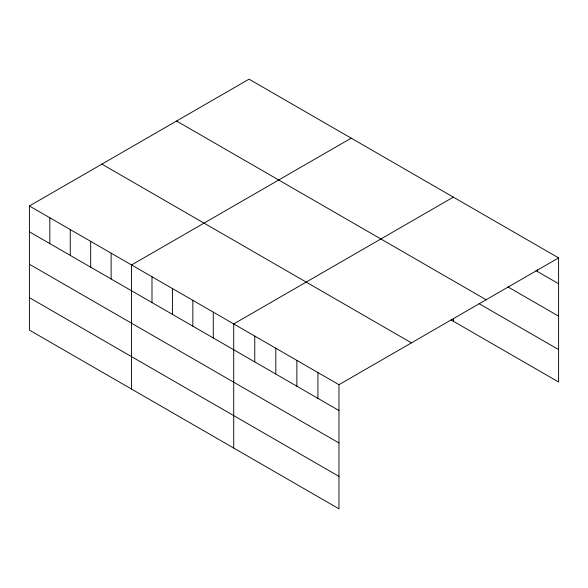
<?xml version="1.0" encoding="UTF-8"?>
<svg xmlns="http://www.w3.org/2000/svg" width="588" height="588" viewBox="0 0 588 588"><rect width="100%" height="100%" fill="white"/><g stroke="black" fill="none" stroke-linecap="round" stroke-linejoin="round"><path stroke-width="0.88" d="M29.4 205.984L338.967 384.706L338.967 508.826L29.4 330.096L29.4 205.984L249.033 79.174L558.6 257.904L558.6 382.016L450.989 319.894M351.19 138.158L131.558 264.96L131.558 389.08M453.348 197.134L233.715 323.937L233.715 448.056M338.967 384.706L558.6 257.904M535.991 270.671L558.6 283.725M507.922 286.9L558.6 316.16M176.554 121.018L486.122 299.748M479.073 303.673L558.6 349.581M101.878 164.133L411.446 342.863M29.4 231.804L338.967 410.527M29.4 264.24L338.967 442.962M29.4 297.66L338.967 476.383M537.55 269.789L537.55 271.568M453.348 318.549L453.348 321.254M317.917 372.557L317.917 398.377M296.866 360.4L296.866 386.22M275.816 348.243L275.816 374.071M254.766 336.093L254.766 361.914M213.282 312.147L213.282 337.968M192.849 300.35L192.849 326.171M172.416 288.554L172.416 314.374M151.991 276.757L151.991 302.577M111.125 253.163L111.125 278.984M90.692 241.367L90.692 267.187M70.266 229.57L70.266 255.39M49.833 217.773L49.833 243.594"/></g></svg>
